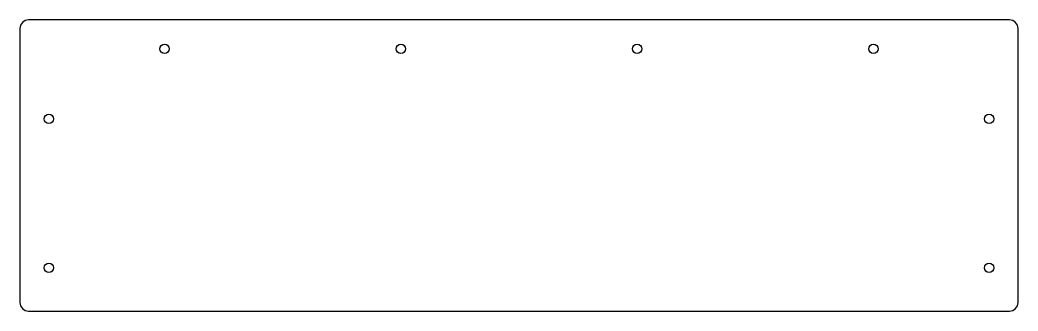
# Model space of a CAD drawing. Header units: millimetres. Extents: x -345 to 345, y 1000 to 1202.
import ezdxf

# ---------------------------------------------------------------- set-up
doc = ezdxf.new("R2010")
doc.units = ezdxf.units.MM
doc.layers.add('CUT', color=7, linetype='Continuous')

msp = doc.modelspace()

# ---------------------------------------------------------------- linework, layer by layer
at = {"layer": 'CUT'}
for p, q in [((339, 1201.5, 0.5), (-339, 1201.5, 0.5)), ((-345, 1195.5, 0.5), (-345, 1006, 0.5)), ((345, 1006, 0.5), (345, 1195.5, 0.5)), ((-339, 1000, 0.5), (339, 1000, 0.5))]:
    msp.add_line(p, q, dxfattribs=at)
for centre in [(-245, 1181.5, 0.5), (-81.67, 1181.5, 0.5), (81.67, 1181.5, 0.5), (245, 1181.5, 0.5), (-325, 1133, 0.5), (325, 1133, 0.5), (-325, 1030, 0.5), (325, 1030, 0.5)]:
    msp.add_circle(centre, 3.25, dxfattribs=at)
for centre, start, end in [((-339, 1195.5, 0.5), 90, 180), ((339, 1195.5, 0.5), 0, 90), ((-339, 1006, 0.5), 180, 270), ((339, 1006, 0.5), -90, 0)]:
    msp.add_arc(centre, 6, start, end, dxfattribs=at)

doc.saveas('drawing.dxf')
